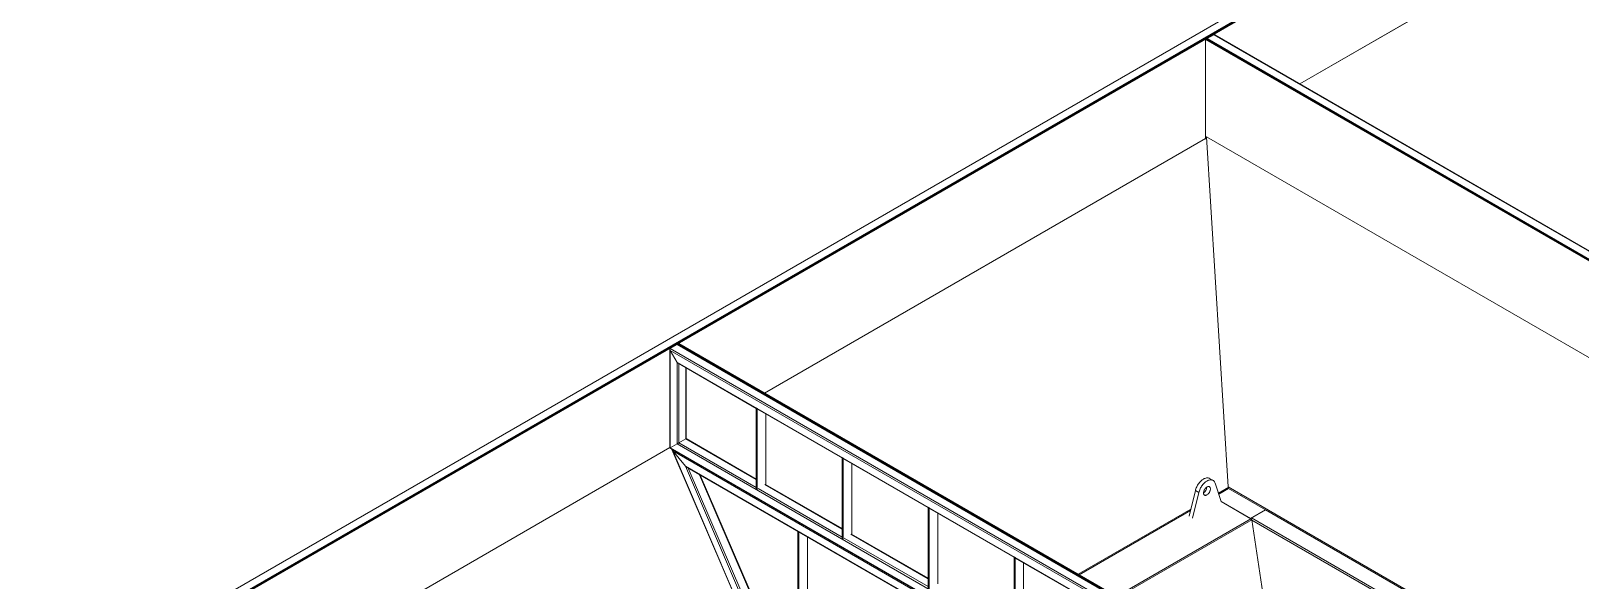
# Model space of a CAD drawing. Header units: millimetres. Extents: x 26816 to 90584, y 11074 to 56542.
# Drawn here: x 68905 to 75277, y 28264 to 30522 of the extents above; entities that cross this region are included whole.
import ezdxf

# ---------------------------------------------------------------- set-up
doc = ezdxf.new("R2010")
doc.units = ezdxf.units.MM
doc.layers.add('MAU_XANH', color=5, linetype='Continuous')

msp = doc.modelspace()

# ---------------------------------------------------------------- linework, layer by layer
at = {"layer": 'MAU_XANH', "linetype": 'Continuous', "lineweight": 0}
for p, q in [((75894.3, 31776.4), (67131.9, 26718)), ((75897.8, 31776.7), (67133.4, 26717.2)), ((75926.1, 31760.4), (67161.7, 26700.8)), ((67165.2, 26698.8), (75929.6, 31758.4)), ((67168.1, 26697.2), (75932.5, 31756.7)), ((74124.5, 30304.8), (75932.5, 31348.5)), ((74124.6, 30304.7), (75927.4, 31345.4)), ((73736.2, 30487.2), (73739, 30488.9)), ((75849.2, 29267.4), (73736.2, 30487.2)), ((73736.2, 30487.2), (73736.2, 30079)), ((75852, 29269.1), (73739, 30488.9)), ((73770.8, 30507.2), (73742.6, 30490.9)), ((75855.5, 29271.1), (73742.6, 30490.9)), ((75883.8, 29287.4), (73770.8, 30507.2)), ((75885.9, 29287.9), (73774.4, 30506.9)), ((71922, 29033.3), (73736.2, 30080.6)), ((71922.1, 29033.2), (73736.2, 30080.4)), ((73736.2, 30079), (73741.7, 30075.8)), ((73829.4, 28647.3), (73741, 30086.4)), ((73741, 30086.4), (76208.8, 28661.8)), ((73741, 30086.4), (73742, 30086.4)), ((71533.7, 29213.4), (71533.7, 28807.5)), ((71535.1, 29216.6), (71563.4, 29232.9)), ((73648.1, 27996.8), (71535.1, 29216.6)), ((71563.4, 29159.4), (71535.1, 29208.4)), ((71535.1, 29208.4), (71535.1, 28808.3)), ((73643.1, 27991.5), (71535.1, 29208.4)), ((73676.4, 28013.1), (71563.4, 29232.9)), ((71569.8, 29236.6), (71567, 29235)), ((73679.9, 28015.2), (71567, 29235)), ((71567, 29235), (71567, 29232.6)), ((73678.5, 28013.6), (71567, 29232.6)), ((73682.8, 28016.8), (71569.8, 29236.6)), ((71563.4, 29159.4), (71563.4, 28824.7)), ((73631.4, 27965.6), (71563.4, 29159.4)), ((71567, 29155.7), (71888.2, 28970.3)), ((71570.5, 29153.7), (71570.5, 28828.7)), ((71598.8, 29137.3), (71598.8, 28845.1)), ((71600.3, 28845.9), (71600.3, 29136.5)), ((71888.2, 28972), (71892.4, 28969.5)), ((71888.2, 28637.2), (71888.2, 28972)), ((71892.4, 28634.7), (71892.4, 28969.5)), ((71893.5, 28967.2), (72241.7, 28766.2)), ((71927.8, 28947.4), (71927.8, 28656.8)), ((69719.4, 27761.7), (71533.7, 28809.1)), ((69719.5, 27761.6), (71533.7, 28809)), ((71533.7, 28807.5), (73996.7, 27385.6)), ((71535.1, 28808.3), (71563.4, 28824.7)), ((71535.1, 28808.3), (73989.6, 27391.4)), ((71541.8, 28800.6), (72051.7, 27612.8)), ((71563.4, 28824.7), (73921.3, 27463.5)), ((71570.5, 28828.7), (71598.8, 28845.1)), ((71570.5, 28828.7), (71888.2, 28645.3)), ((71598.8, 28845.1), (71888.2, 28678)), ((71888.2, 28679.7), (71600.3, 28845.9)), ((72052.9, 27612.3), (71544.9, 28795.6)), ((71544.9, 28795.6), (71597.5, 28732.7)), ((71544.9, 28795.6), (73992.5, 27382.7)), ((72241.7, 28767.9), (72246, 28765.4)), ((72241.7, 28433.1), (72241.7, 28767.9)), ((72246, 28430.6), (72246, 28765.4)), ((72247, 28763.1), (72595.3, 28562.1)), ((72281.3, 28743.3), (72281.3, 28452.7)), ((72068.2, 27636.2), (71597.5, 28732.7)), ((71597.5, 28732.7), (73940, 27380.3)), ((71603.1, 28727.7), (73936.4, 27380.7)), ((71828.9, 28211.2), (71608.5, 28724.6)), ((71857.2, 28227.5), (71655.4, 28697.5)), ((71859.3, 28227.8), (71658.4, 28695.8)), ((73767.4, 28674), (73753.3, 28682.2)), ((71892.4, 28634.7), (71888.2, 28637.2)), ((71896, 28640.9), (72241.7, 28441.2)), ((71924.2, 28657.2), (72241.7, 28473.9)), ((72241.7, 28475.6), (71926.7, 28657.4)), ((73694.6, 28632), (73669.3, 28527.3)), ((73708.8, 28623.9), (73683.5, 28519.1)), ((73694.6, 28632), (73708.8, 28623.9)), ((73801.4, 28587.2), (73776.1, 28662.7)), ((73789.9, 28621.4), (73832.2, 28645.8)), ((73791.4, 28617), (73831.4, 28640.2)), ((75016.5, 27962.1), (73829.4, 28647.3)), ((73831.4, 28640.2), (73982.5, 28552.9)), ((73880, 28612.1), (73885.2, 28615.1)), ((72595.3, 28563.8), (72599.5, 28561.3)), ((72595.3, 28229), (72595.3, 28563.8)), ((72599.5, 28226.5), (72599.5, 28561.3)), ((72600.6, 28559), (72948.8, 28358)), ((73212.7, 28288.2), (73676.2, 28555.7)), ((73674.8, 28549.7), (73217.2, 28285.6)), ((73922.7, 28516.1), (73800.5, 28586.7)), ((73920.8, 28517.3), (73800.5, 28586.7)), ((73982.5, 28552.9), (73920.8, 28517.3)), ((73982.5, 28552.9), (73925.6, 28520)), ((75011.2, 27959.1), (73982.5, 28552.9)), ((72634.9, 28539.2), (72634.9, 28248.6)), ((73922.7, 28516.1), (73370.3, 28197.2)), ((73926.4, 28511.4), (73376.2, 28193.8)), ((74954.3, 27926.2), (73925.6, 28520)), ((74043.1, 27748), (73926.4, 28511.4)), ((74946.9, 27922), (73926.5, 28511)), ((72059.5, 28461.8), (72061.6, 28463)), ((72063.7, 28459.4), (72059.5, 28461.8)), ((72059.5, 27645.3), (72059.5, 28461.8)), ((72063.7, 28459.4), (72065.8, 28460.6)), ((72063.7, 27642.8), (72063.7, 28459.4)), ((72099.1, 28441.4), (72099.1, 28089.5)), ((72246, 28430.6), (72241.7, 28433.1)), ((72249.5, 28436.8), (72595.3, 28237.1)), ((72277.8, 28453.1), (72595.3, 28269.8)), ((72595.3, 28271.5), (72280.3, 28453.3)), ((72948.8, 28359.7), (72953.1, 28357.2)), ((72948.8, 28024.9), (72948.8, 28359.7)), ((72953.1, 28022.4), (72953.1, 28357.2)), ((72954.1, 28354.9), (73302.4, 28153.9)), ((72988.4, 28335.1), (72988.4, 28044.5))]:
    msp.add_line(p, q, dxfattribs=at)
at = {"layer": 'MAU_XANH', "linetype": 'Continuous', "lineweight": 0, "flags": 128}
for points in [[(71533.7, 28807.5), (71533.8, 28807.5), (71534.1, 28807.7), (71534.5, 28808), (71535.1, 28808.3)], [(71535.1, 28808.3), (71534.6, 28808), (71534.2, 28807.7), (71533.9, 28807.6), (71533.7, 28807.5), (71533.7, 28807.5)], [(71563.4, 28824.7), (71564.2, 28825.1), (71565.1, 28825.6), (71566, 28826.1), (71567, 28826.7), (71567.9, 28827.3), (71568.9, 28827.8), (71569.7, 28828.3), (71570.5, 28828.7)], [(71570.5, 28828.7), (71569.7, 28828.3), (71568.9, 28827.8), (71567.9, 28827.3), (71567, 28826.7), (71566, 28826.1), (71565.1, 28825.6), (71564.2, 28825.1), (71563.4, 28824.7)], [(71598.8, 28845.1), (71599.3, 28845.4), (71599.8, 28845.6), (71600.1, 28845.8), (71600.2, 28845.9), (71600.3, 28845.9)], [(71600.3, 28845.9), (71600.3, 28845.9), (71600.2, 28845.9), (71599.9, 28845.7), (71599.4, 28845.4), (71598.8, 28845.1)], [(73753.3, 28682.2), (73752.5, 28682.6), (73750.2, 28683.5), (73747.9, 28684.2), (73745.3, 28684.5), (73742.7, 28684.5), (73739.9, 28684.1), (73737.1, 28683.5), (73734.2, 28682.5), (73731.2, 28681.3), (73728.3, 28679.7), (73725.3, 28677.8), (73722.4, 28675.7), (73719.5, 28673.3), (73716.6, 28670.7), (73713.9, 28667.9), (73711.2, 28664.8), (73708.7, 28661.6), (73706.3, 28658.2), (73704.1, 28654.6), (73702, 28651), (73700.1, 28647.3), (73698.4, 28643.5), (73696.9, 28639.7), (73695.7, 28635.8), (73694.6, 28632)], [(73776.1, 28662.7), (73775, 28665.3), (73773.8, 28667.7), (73772.3, 28669.8), (73770.6, 28671.6), (73768.7, 28673.2), (73766.6, 28674.4), (73764.4, 28675.4), (73762, 28676), (73759.5, 28676.3), (73756.8, 28676.3), (73754.1, 28676), (73751.2, 28675.3), (73748.3, 28674.4), (73745.4, 28673.1), (73742.4, 28671.5), (73739.5, 28669.7), (73736.5, 28667.6), (73733.6, 28665.2), (73730.8, 28662.5), (73728, 28659.7), (73725.4, 28656.6), (73722.8, 28653.4), (73720.5, 28650), (73718.2, 28646.5), (73716.1, 28642.8), (73714.3, 28639.1), (73712.6, 28635.3), (73711.1, 28631.5), (73709.8, 28627.7), (73708.8, 28623.9)], [(73756.6, 28638.9), (73756.4, 28641), (73756.1, 28642.9), (73755.4, 28644.6), (73754.6, 28646), (73753.5, 28647.2), (73752.3, 28648.1), (73750.8, 28648.7), (73749.2, 28648.9), (73747.5, 28648.9), (73745.7, 28648.5), (73743.8, 28647.8), (73741.9, 28646.7), (73740.1, 28645.4), (73738.2, 28643.9), (73736.5, 28642.1), (73734.8, 28640.1), (73733.3, 28637.9), (73731.9, 28635.6), (73730.8, 28633.2), (73729.8, 28630.8), (73729.1, 28628.3), (73728.6, 28626), (73728.3, 28623.6), (73728.3, 28621.5), (73728.6, 28619.4), (73729.1, 28617.6), (73729.8, 28616), (73730.8, 28614.7), (73731.9, 28613.7), (73733.3, 28613), (73734.8, 28612.5), (73736.5, 28612.5), (73738.2, 28612.7), (73740.1, 28613.2), (73741.9, 28614.1), (73743.8, 28615.3), (73745.7, 28616.7), (73747.5, 28618.4), (73749.2, 28620.3), (73750.8, 28622.4), (73752.3, 28624.6), (73753.5, 28627), (73754.6, 28629.4), (73755.4, 28631.8), (73756.1, 28634.3), (73756.4, 28636.6), (73756.6, 28638.9)]]:
    msp.add_lwpolyline(points, dxfattribs=at)
at = {"layer": 'MAU_XANH', "linetype": 'Continuous', "lineweight": 0}
msp.add_arc((73711.7, 28648.4), 30.7, 302.5828, 357.4172, dxfattribs=at)
for centre, major_axis, ratio, start_param, end_param in [((73746.1, 30484.8), (-3.54, 6.12), 0.577335, 6.283145, 7.068543), ((73746.1, 30484.8), (-3.54, 6.12), 0.577335, 6.283145, 7.068509), ((73774.4, 30501.1), (-3.54, 6.12), 0.577335, 5.497828, 6.283145), ((73774.4, 30501.1), (-3.54, 6.12), 0.577335, 5.497828, 6.283145), ((71538.7, 29210.5), (-3.54, 6.12), 0.577335, 6.283145, 7.853941), ((71538.7, 29210.5), (-3.54, 6.12), 0.577335, 6.283145, 7.853941), ((71567, 29226.8), (-3.54, 6.12), 0.577335, 5.497828, 6.283145), ((71567, 29226.8), (-3.54, 6.12), 0.577335, 5.497828, 6.283145), ((71567, 29161.5), (-3.54, 6.12), 0.577335, 1.570756, 2.356235), ((71567, 29161.5), (-3.54, 6.12), 0.577335, 1.570756, 2.356235), ((71548.5, 28797.7), (-6.83, 7.68), 0.390296, 0.484209, 1.490702), ((71548.5, 28797.7), (-6.83, 7.68), 0.390296, 0.484209, 1.490702), ((71601, 28734.7), (-6.83, 7.68), 0.390296, 1.490702, 2.276181), ((71601, 28734.7), (-6.83, 7.68), 0.390296, 1.490702, 2.276181), ((73922.1, 28510), (-2.67, 6.51), 0.648038, 4.659772, 5.584796), ((73929.3, 28512.2), (-3.26, 8.1), 0.650973, 0.092137, 0.872552)]:
    msp.add_ellipse(centre, major_axis=major_axis, ratio=ratio, start_param=start_param, end_param=end_param, dxfattribs=at)

doc.saveas('drawing.dxf')
